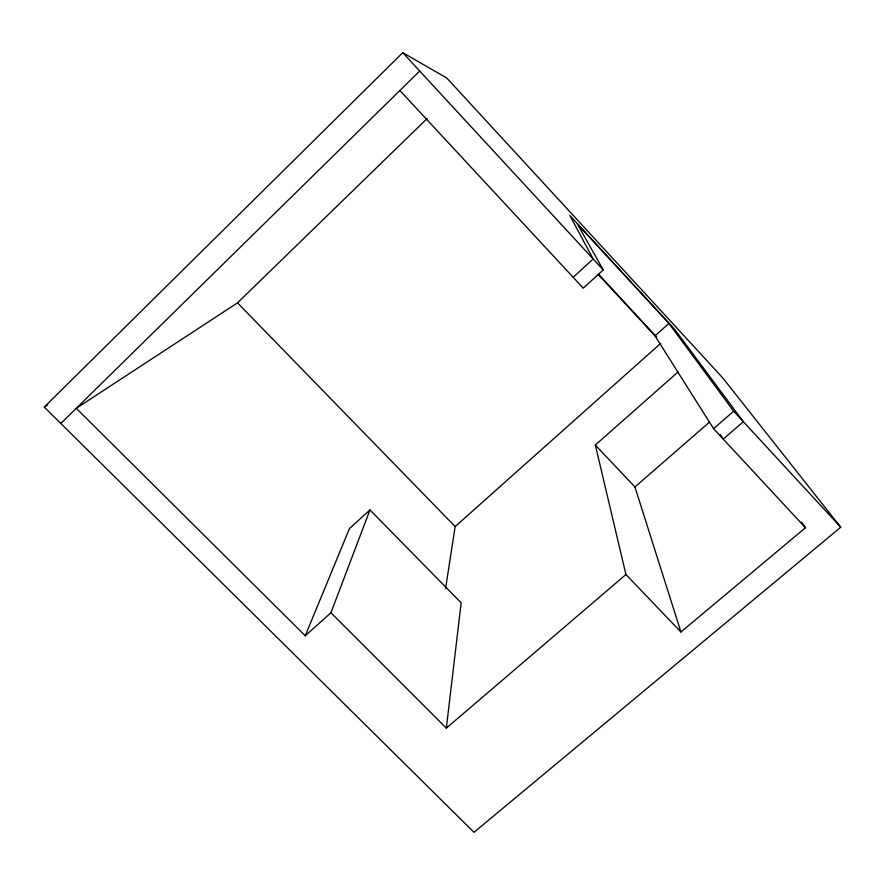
<?xml version="1.0" encoding="UTF-8"?>
<svg xmlns="http://www.w3.org/2000/svg" width="885" height="885" viewBox="0 0 885 885"><rect width="100%" height="100%" fill="white"/><g stroke="black" fill="none" stroke-linecap="round" stroke-linejoin="round"><path stroke-width="1.33" d="M369.963 509.948L330.924 612.763L446.339 728.145L461.151 602.818L369.963 509.948L349.453 528.577L305.236 635.773L76.265 408.306L237.501 302.858L427.046 118.656M445.553 588.536L455.167 526.575L660.719 343.358M44.25 407.078L402.752 52.68L446.759 78.002L722.503 377.596L840.75 527.228L473.995 832.32L44.25 407.078L47.779 404.943M60.822 423.472L419.7 71.043M573.17 277.315L593.16 258.973L569.951 215.63L674.558 329.231L743.356 421.702L723.244 439.093L720.268 434.458M840.75 527.228L733.665 411.204L668.938 323.434L577.385 224.027L603.238 269.892L583.237 288.167L399.887 90.502M305.236 635.773L330.924 612.763M668.938 323.434L655.022 335.869L598.072 274.25M801.511 522.106L805.472 527.748L680.919 631.99L625.927 574.509L595.328 445.044L678.065 371.943M680.919 631.99L634.932 486.96L709.516 422.101M805.472 527.748L713.553 428.661L733.665 411.204M446.339 728.145L625.927 574.509M237.501 302.858L455.167 526.575M595.328 445.044L634.932 486.96M402.752 52.68L603.238 269.892M598.747 274.438L656.504 336.953M653.96 334.198L713.553 428.661"/></g></svg>
